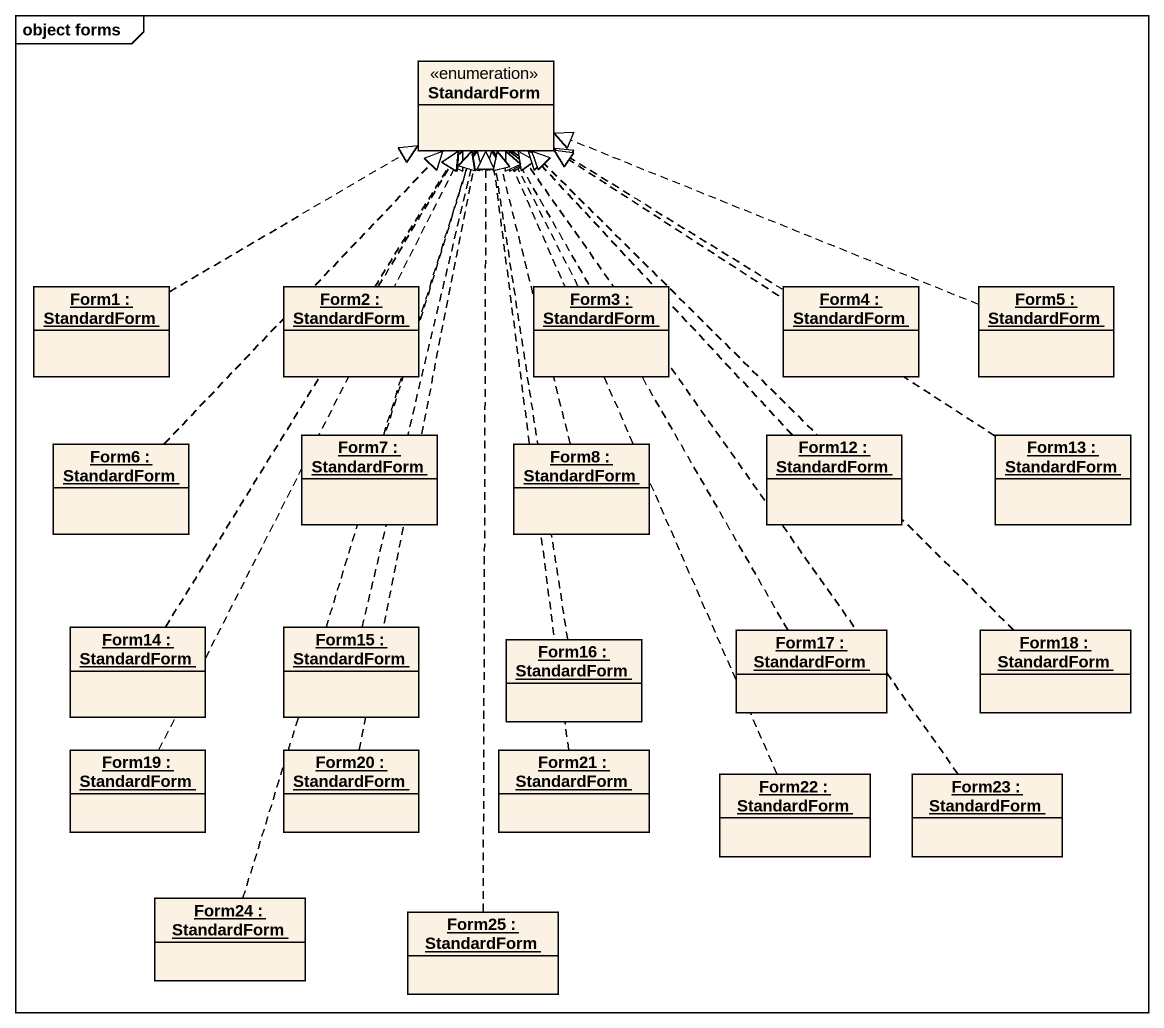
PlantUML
@startuml
mainframe object forms
hide circle
hide empty members
enum StandardForm
object "Form1 : StandardForm" as Form1
object "Form2 : StandardForm" as Form2
object "Form3 : StandardForm" as Form3
object "Form4 : StandardForm" as Form4
object "Form5 : StandardForm" as Form5
object "Form6 : StandardForm" as Form6
object "Form7 : StandardForm" as Form7
object "Form8 : StandardForm" as Form8
object "Form12 : StandardForm" as Form12
object "Form13 : StandardForm" as Form13
object "Form14 : StandardForm" as Form14
object "Form15 : StandardForm" as Form15
object "Form16 : StandardForm" as Form16
object "Form17 : StandardForm" as Form17
object "Form18 : StandardForm" as Form18
object "Form19 : StandardForm" as Form19
object "Form20 : StandardForm" as Form20
object "Form21 : StandardForm" as Form21
object "Form22 : StandardForm" as Form22
object "Form23 : StandardForm" as Form23
object "Form24 : StandardForm" as Form24
object "Form25 : StandardForm" as Form25
Form1 .right.|> StandardForm
Form2 .up.|> StandardForm
Form3 .up.|> StandardForm
Form4 .up.|> StandardForm
Form5 .left.|> StandardForm
Form6 .up.|> StandardForm
Form7 .up.|> StandardForm
Form8 .up.|> StandardForm
Form12 .up.|> StandardForm
Form13 .up.|> StandardForm
Form14 .up.|> StandardForm
Form15 .up.|> StandardForm
Form16 .up.|> StandardForm
Form17 .up.|> StandardForm
Form18 .up.|> StandardForm
Form19 .up.|> StandardForm
Form20 .up.|> StandardForm
Form21 .up.|> StandardForm
Form22 .up.|> StandardForm
Form23 .up.|> StandardForm
Form24 .up.|> StandardForm
Form25 .up.|> StandardForm
@enduml
